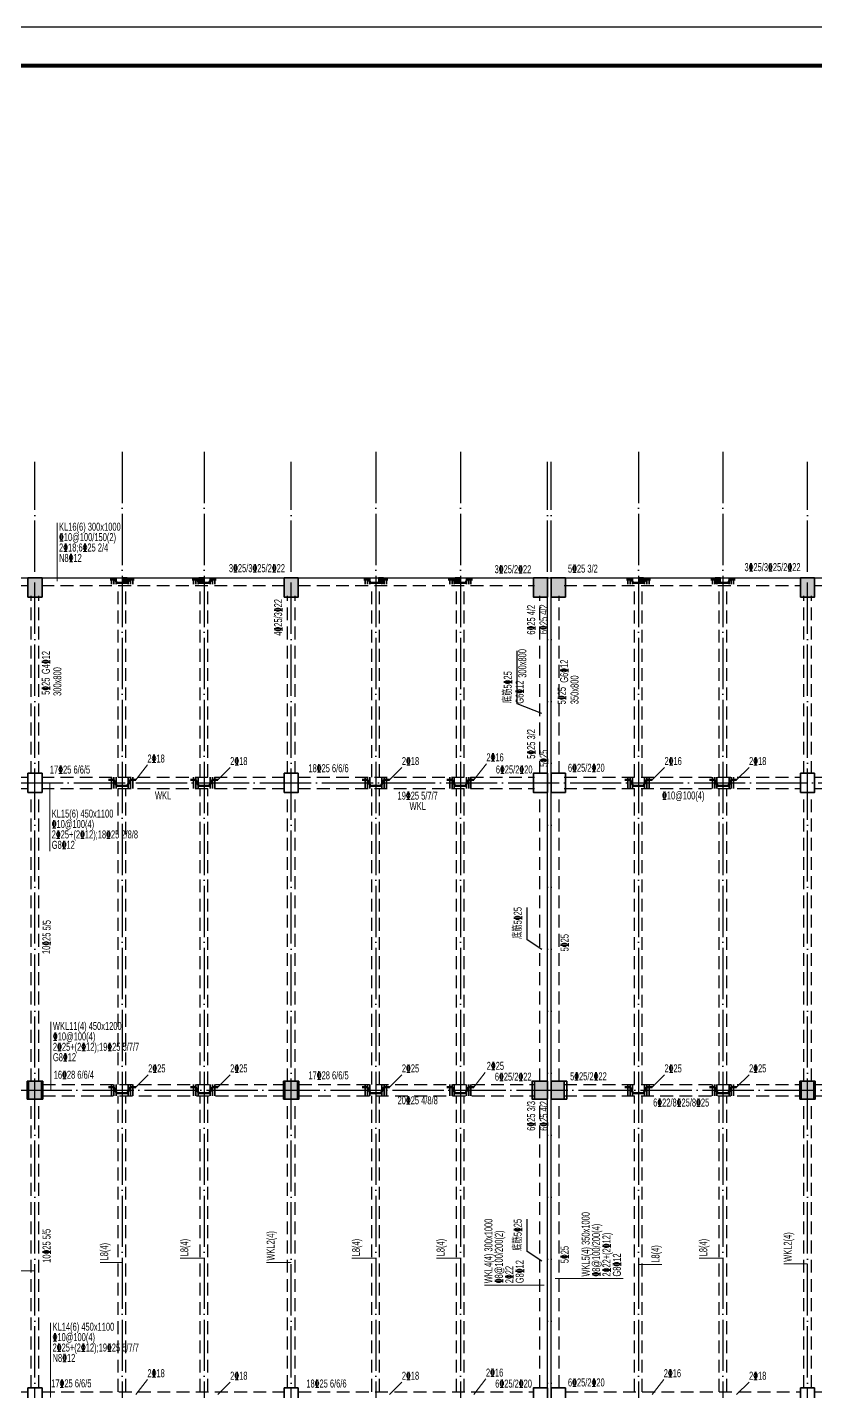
# Model space of a CAD drawing. Extents: x -695511 to 885008, y -751583 to -95266.
# Drawn here: x 702626 to 733394, y -392769 to -339496 of the extents above; entities that cross this region are included whole.
import ezdxf
from ezdxf.enums import TextEntityAlignment as Align

# ---------------------------------------------------------------- set-up
doc = ezdxf.new("R2010")
doc.units = 0
doc.header["$LTSCALE"] = 1000
doc.header["$MEASUREMENT"] = 0
doc.linetypes.add('DOTE', pattern=[2.42, 2, -0.2, 0.02, -0.2])
doc.linetypes.add('线型3', pattern=[750, 500, -250])
for name, color, linetype in [('_0', 7, 'Continuous'), ('DOTE', 1, 'Continuous'), ('GZ', 211, 'Continuous'), ('PUB_TITLE', 4, 'Continuous'), ('SEDOTE', 40, 'DOTE'), ('填充', 8, 'Continuous')]:
    doc.layers.add(name, color=color, linetype=linetype)
for name, color, linetype, lineweight in [('BEAM', 4, 'Continuous', 25), ('BEAM-DASH', 4, '线型3', 25), ('梁原位标注', 7, 'Continuous', 18), ('梁名称编号', 2, 'Continuous', 18), ('梁标注引线', 2, 'Continuous', 18), ('梁附加吊筋', 1, 'Continuous', 50), ('梁附加吊筋标注', 7, 'Continuous', 18), ('梁附加箍筋', 1, 'Continuous', 35), ('梁集中标注', 2, 'Continuous', 18), ('砼柱', 2, 'Continuous', 35)]:
    doc.layers.add(name, color=color, linetype=linetype, lineweight=lineweight)
doc.styles.add('样式 1', font='GS_TXT.shx', dxfattribs={"width": 0.7, "height": 375, "bigfont": 'yjkchn.shx'})

# ---------------------------------------------------------------- blocks, each defined once
blk = doc.blocks.new('3fmb')
at = {"layer": 'BEAM'}
for p, q in [((283774, -693258), (293274, -693258)), ((293774, -693258), (303274, -693258)), ((303774, -693258), (313024, -693258)), ((314174, -693258), (323424, -693258)), ((323924, -693258), (333424, -693258)), ((313524, -701258), (313524, -693958)), ((313674, -701258), (313674, -693958)), ((313524, -713258), (313524, -701258)), ((313674, -713258), (313674, -701258)), ((313524, -725258), (313524, -713258)), ((313674, -725258), (313674, -713258))]:
    blk.add_line(p, q, dxfattribs=at)
at = {"layer": 'BEAM-DASH', "ltscale": 0.001}
for p, q in [((283774, -693558), (293274, -693558)), ((293774, -693558), (303274, -693558)), ((296774, -701033), (296774, -693558)), ((297074, -701033), (297074, -693558)), ((299974, -701033), (299974, -693558)), ((300274, -701033), (300274, -693558)), ((303774, -693558), (313024, -693558)), ((306674, -701033), (306674, -693558)), ((306974, -701033), (306974, -693558)), ((309974, -701033), (309974, -693558)), ((310274, -701033), (310274, -693558)), ((314174, -693558), (323424, -693558)), ((316924, -701033), (316924, -693558)), ((317224, -701033), (317224, -693558)), ((320224, -701033), (320224, -693558)), ((320524, -701033), (320524, -693558)), ((323924, -693558), (333424, -693558)), ((293374, -700908), (293374, -693958)), ((293674, -700908), (293674, -693958)), ((303374, -700908), (303374, -693958)), ((303674, -700908), (303674, -693958)), ((313224, -700908), (313224, -693958)), ((313974, -700908), (313974, -693958)), ((323524, -700908), (323524, -693958)), ((323824, -700908), (323824, -693958)), ((283774, -701033), (293274, -701033)), ((293774, -701033), (303274, -701033)), ((303774, -701033), (313024, -701033)), ((314174, -701033), (323424, -701033)), ((323924, -701033), (333424, -701033)), ((283774, -701483), (293274, -701483)), ((293374, -712908), (293374, -701608)), ((293674, -712908), (293674, -701608)), ((293774, -701483), (303274, -701483)), ((296774, -713033), (296774, -701483)), ((297074, -713033), (297074, -701483)), ((299974, -713033), (299974, -701483)), ((300274, -713033), (300274, -701483)), ((303374, -712908), (303374, -701608)), ((303674, -712908), (303674, -701608)), ((303774, -701483), (313024, -701483)), ((306674, -713033), (306674, -701483)), ((306974, -713033), (306974, -701483)), ((309974, -713033), (309974, -701483)), ((310274, -713033), (310274, -701483)), ((313224, -712908), (313224, -701608)), ((313974, -712908), (313974, -701608)), ((314174, -701483), (323424, -701483)), ((316924, -713033), (316924, -701483)), ((317224, -713033), (317224, -701483)), ((320224, -713033), (320224, -701483)), ((320524, -713033), (320524, -701483)), ((323524, -712908), (323524, -701608)), ((323824, -712908), (323824, -701608)), ((323924, -701483), (333424, -701483)), ((293824, -713033), (303224, -713033)), ((303824, -713033), (313024, -713033)), ((314174, -713033), (323374, -713033)), ((323974, -713033), (333374, -713033)), ((293374, -724883), (293374, -713608)), ((293674, -724883), (293674, -713608)), ((293824, -713483), (303224, -713483)), ((296774, -725033), (296774, -713483)), ((297074, -725033), (297074, -713483)), ((299974, -725033), (299974, -713483)), ((300274, -725033), (300274, -713483)), ((303374, -724883), (303374, -713608)), ((303674, -724883), (303674, -713608)), ((303824, -713483), (313024, -713483)), ((306674, -725033), (306674, -713483)), ((306974, -725033), (306974, -713483)), ((309974, -725033), (309974, -713483)), ((310274, -725033), (310274, -713483)), ((313224, -724883), (313224, -713608)), ((313974, -724883), (313974, -713608)), ((314174, -713483), (323374, -713483)), ((316924, -725033), (316924, -713483)), ((317224, -725033), (317224, -713483)), ((320224, -725033), (320224, -713483)), ((320524, -725033), (320524, -713483)), ((323524, -724883), (323524, -713608)), ((323824, -724883), (323824, -713608)), ((323974, -713483), (333374, -713483)), ((283799, -725033), (293249, -725033)), ((293799, -725033), (303249, -725033)), ((303799, -725033), (312974, -725033)), ((314224, -725033), (323399, -725033)), ((323949, -725033), (333399, -725033))]:
    blk.add_line(p, q, dxfattribs=at)
blk = doc.blocks.new('3fcol')
at = {"layer": '填充'}
h = blk.add_hatch(color=256, dxfattribs=at)
h.dxf.hatch_style = 1
h.paths.add_polyline_path([(220760, -674397), (220210, -674397), (220210, -675147), (220760, -675147)])
h = blk.add_hatch(color=256, dxfattribs=at)
h.dxf.hatch_style = 1
h.paths.add_polyline_path([(230760, -674397), (230210, -674397), (230210, -675147), (230760, -675147)])
h = blk.add_hatch(color=256, dxfattribs=at)
h.dxf.hatch_style = 1
h.paths.add_polyline_path([(240485, -674397), (239935, -674397), (239935, -675147), (240485, -675147)])
h = blk.add_hatch(color=256, dxfattribs=at)
h.dxf.hatch_style = 1
h.paths.add_polyline_path([(241185, -674397), (240635, -674397), (240635, -675147), (241185, -675147)])
h = blk.add_hatch(color=256, dxfattribs=at)
h.dxf.hatch_style = 1
h.paths.add_polyline_path([(250910, -674397), (250360, -674397), (250360, -675147), (250910, -675147)])
h = blk.add_hatch(color=256, dxfattribs=at)
h.dxf.hatch_style = 1
h.paths.add_polyline_path([(220735, -694047), (220235, -694047), (220235, -694747), (220735, -694747)])
h = blk.add_hatch(color=256, dxfattribs=at)
h.dxf.hatch_style = 1
h.paths.add_polyline_path([(230735, -694047), (230235, -694047), (230235, -694747), (230735, -694747)])
h = blk.add_hatch(color=256, dxfattribs=at)
h.dxf.hatch_style = 1
h.paths.add_polyline_path([(240485, -694047), (239985, -694047), (239985, -694747), (240485, -694747)])
h = blk.add_hatch(color=256, dxfattribs=at)
h.dxf.hatch_style = 1
h.paths.add_polyline_path([(241135, -694047), (240635, -694047), (240635, -694747), (241135, -694747)])
h = blk.add_hatch(color=256, dxfattribs=at)
h.dxf.hatch_style = 1
h.paths.add_polyline_path([(250885, -694047), (250385, -694047), (250385, -694747), (250885, -694747)])
at = {"layer": '砼柱', "lineweight": 35}
for points in [[(220760, -674397), (220210, -674397), (220210, -675147), (220760, -675147)], [(230760, -674397), (230210, -674397), (230210, -675147), (230760, -675147)], [(240485, -674397), (239935, -674397), (239935, -675147), (240485, -675147)], [(241185, -674397), (240635, -674397), (240635, -675147), (241185, -675147)], [(250910, -674397), (250360, -674397), (250360, -675147), (250910, -675147)], [(220735, -694047), (220235, -694047), (220235, -694747), (220735, -694747)], [(230735, -694047), (230235, -694047), (230235, -694747), (230735, -694747)], [(240485, -694047), (239985, -694047), (239985, -694747), (240485, -694747)], [(241135, -694047), (240635, -694047), (240635, -694747), (241135, -694747)], [(250885, -694047), (250385, -694047), (250385, -694747), (250885, -694747)]]:
    blk.add_lwpolyline(points, close=True, dxfattribs=at)
blk = doc.blocks.new('2ft')
at = {"layer": '砼柱', "lineweight": 35}
for points in [[(32801, -878440), (32251, -878440), (32251, -879190), (32801, -879190)], [(42801, -878440), (42251, -878440), (42251, -879190), (42801, -879190)], [(52526, -878440), (51976, -878440), (51976, -879190), (52526, -879190)], [(53226, -878440), (52676, -878440), (52676, -879190), (53226, -879190)], [(62951, -878440), (62401, -878440), (62401, -879190), (62951, -879190)], [(32801, -886065), (32251, -886065), (32251, -886815), (32801, -886815)], [(42801, -886065), (42251, -886065), (42251, -886815), (42801, -886815)], [(52526, -886065), (51976, -886065), (51976, -886815), (52526, -886815)], [(53226, -886065), (52676, -886065), (52676, -886815), (53226, -886815)], [(62951, -886065), (62401, -886065), (62401, -886815), (62951, -886815)], [(32826, -898090), (32226, -898090), (32226, -898790), (32826, -898790)], [(42826, -898090), (42226, -898090), (42226, -898790), (42826, -898790)], [(52526, -898090), (51926, -898090), (51926, -898790), (52526, -898790)], [(53276, -898090), (52676, -898090), (52676, -898790), (53276, -898790)], [(62976, -898090), (62376, -898090), (62376, -898790), (62976, -898790)], [(32801, -910065), (32251, -910065), (32251, -910815), (32801, -910815)], [(42801, -910065), (42251, -910065), (42251, -910815), (42801, -910815)], [(52526, -910065), (51976, -910065), (51976, -910815), (52526, -910815)], [(53226, -910065), (52676, -910065), (52676, -910815), (53226, -910815)], [(62951, -910065), (62401, -910065), (62401, -910815), (62951, -910815)]]:
    blk.add_lwpolyline(points, close=True, dxfattribs=at)
blk = doc.blocks.new('3fgzz')
at = {"layer": 'GZ'}
h = blk.add_hatch(color=256, dxfattribs=at)
h.dxf.hatch_style = 1
h.paths.add_polyline_path([(228918.5, -678167.5), (228918.5, -677967.5), (228718.5, -677967.5), (228718.5, -678167.5)])
h = blk.add_hatch(color=256, dxfattribs=at)
h.dxf.hatch_style = 1
h.paths.add_polyline_path([(231918.5, -678167.5), (231918.5, -677967.5), (231718.5, -677967.5), (231718.5, -678167.5)])
h = blk.add_hatch(color=256, dxfattribs=at)
h.dxf.hatch_style = 1
h.paths.add_polyline_path([(238918.5, -678167.5), (238918.5, -677967.5), (238718.5, -677967.5), (238718.5, -678167.5)])
h = blk.add_hatch(color=256, dxfattribs=at)
h.dxf.hatch_style = 1
h.paths.add_polyline_path([(241918.5, -678167.5), (241918.5, -677967.5), (241718.5, -677967.5), (241718.5, -678167.5)])
h = blk.add_hatch(color=256, dxfattribs=at)
h.dxf.hatch_style = 1
h.paths.add_polyline_path([(249068.5, -678167.5), (249068.5, -677967.5), (248868.5, -677967.5), (248868.5, -678167.5)])
h = blk.add_hatch(color=256, dxfattribs=at)
h.dxf.hatch_style = 1
h.paths.add_polyline_path([(252068.5, -678167.5), (252068.5, -677967.5), (251868.5, -677967.5), (251868.5, -678167.5)])
for points in [[(228918.5, -678167.5), (228918.5, -677967.5), (228718.5, -677967.5), (228718.5, -678167.5), (228918.5, -678167.5)], [(231918.5, -678167.5), (231918.5, -677967.5), (231718.5, -677967.5), (231718.5, -678167.5), (231918.5, -678167.5)], [(238918.5, -678167.5), (238918.5, -677967.5), (238718.5, -677967.5), (238718.5, -678167.5), (238918.5, -678167.5)], [(241918.5, -678167.5), (241918.5, -677967.5), (241718.5, -677967.5), (241718.5, -678167.5), (241918.5, -678167.5)], [(249068.5, -678167.5), (249068.5, -677967.5), (248868.5, -677967.5), (248868.5, -678167.5), (249068.5, -678167.5)], [(252068.5, -678167.5), (252068.5, -677967.5), (251868.5, -677967.5), (251868.5, -678167.5), (252068.5, -678167.5)]]:
    blk.add_lwpolyline(points, dxfattribs=at)

msp = doc.modelspace()

# ---------------------------------------------------------------- linework, layer by layer
at = {"layer": '_0'}
for points in [[(722703.1, -366290.3), (721743.6, -365914.3), (721743.6, -363838.8)], [(722703.1, -375498.3), (722132.1, -375122.3), (722132.1, -373859.3)], [(722703.1, -387674.3), (722132.1, -387298.3), (722132.1, -386035.3)]]:
    msp.add_lwpolyline(points, dxfattribs=at)
at = {"layer": 'DOTE', "linetype": 'DOTE'}
for p, q in [((702925.9, -401894.3), (702925.9, -356467.3)), ((712925.9, -401894.3), (712925.9, -356467.3)), ((722925.9, -401894.3), (722925.9, -356467.3)), ((723075.9, -401894.3), (723075.9, -356467.3)), ((733075.9, -401894.3), (733075.9, -356467.3)), ((665725.9, -360994.3), (779925.9, -360994.3)), ((665725.9, -368994.3), (779925.9, -368994.3)), ((680581.5, -380994.3), (779925.9, -380994.3))]:
    msp.add_line(p, q, dxfattribs=at)
at = {"layer": 'PUB_TITLE'}
msp.add_lwpolyline([(648468.2, -428595.5), (806118.2, -428595.5), (806118.2, -339495.5), (648468.2, -339495.5)], close=True, dxfattribs=at)
at = {"layer": 'PUB_TITLE', "const_width": 150}
msp.add_lwpolyline([(652218.2, -427095.5), (804618.2, -427095.5), (804618.2, -340995.5), (652218.2, -340995.5)], close=True, dxfattribs=at)
at = {"layer": 'SEDOTE', "linetype": 'DOTE'}
for p, q in [((706325.9, -356077), (706325.9, -402052.5)), ((709525.9, -356077), (709525.9, -402052.5)), ((716225.9, -356077), (716225.9, -402052.5)), ((719525.9, -356077), (719525.9, -402052.5)), ((726475.9, -356077), (726475.9, -402052.5)), ((729775.9, -356077), (729775.9, -402052.5))]:
    msp.add_line(p, q, dxfattribs=at)
at = {"layer": '梁标注引线', "color": 6, "lineweight": 18}
for p, q in [((703789.4, -361119.3), (703789.4, -358838.9)), ((703503.9, -368994.3), (703503.9, -371665.9)), ((703550, -380994.3), (703550, -378333.4)), ((712925.9, -387726.4), (711965.6, -387726.4)), ((733075.9, -387773.7), (732147.1, -387773.7)), ((702925.9, -388047.9), (700784.1, -388047.9)), ((723225.9, -388348.9), (725884.3, -388348.9)), ((722800.9, -388608.4), (720465.8, -388608.4)), ((703537.7, -392994.3), (703537.7, -390075.1))]:
    msp.add_line(p, q, dxfattribs=at)
at = {"layer": '梁标注引线', "color": 3, "lineweight": 18}
for p, q in [((706333.9, -387719), (705469.5, -387719)), ((709525.9, -387559), (708597.1, -387559)), ((716225.9, -387559), (715297.1, -387559)), ((719525.9, -387559), (718597.1, -387559)), ((726475.9, -387808.2), (727390.8, -387808.2)), ((729775.9, -387559), (728847.1, -387559))]:
    msp.add_line(p, q, dxfattribs=at)
at = {"layer": '梁附加吊筋', "lineweight": 50}
for points in [[(705853.8, -361056.8), (706053.8, -361056.8), (706125.9, -361181.8), (706525.9, -361181.8), (706598.1, -361056.8), (706798.1, -361056.8)], [(709053.8, -361056.8), (709253.8, -361056.8), (709325.9, -361181.8), (709725.9, -361181.8), (709798.1, -361056.8), (709998.1, -361056.8)], [(715753.8, -361056.8), (715953.8, -361056.8), (716025.9, -361181.8), (716425.9, -361181.8), (716498.1, -361056.8), (716698.1, -361056.8)], [(719053.8, -361056.8), (719253.8, -361056.8), (719325.9, -361181.8), (719725.9, -361181.8), (719798.1, -361056.8), (719998.1, -361056.8)], [(726003.8, -361056.8), (726203.8, -361056.8), (726275.9, -361181.8), (726675.9, -361181.8), (726748.1, -361056.8), (726948.1, -361056.8)], [(729303.8, -361056.8), (729503.8, -361056.8), (729575.9, -361181.8), (729975.9, -361181.8), (730048.1, -361056.8), (730248.1, -361056.8)], [(705796, -368881.8), (705996, -368881.8), (706125.9, -369106.8), (706525.9, -369106.8), (706655.8, -368881.8), (706855.8, -368881.8)], [(708996, -368881.8), (709196, -368881.8), (709325.9, -369106.8), (709725.9, -369106.8), (709855.8, -368881.8), (710055.8, -368881.8)], [(715696, -368881.8), (715896, -368881.8), (716025.9, -369106.8), (716425.9, -369106.8), (716555.8, -368881.8), (716755.8, -368881.8)], [(718996, -368881.8), (719196, -368881.8), (719325.9, -369106.8), (719725.9, -369106.8), (719855.8, -368881.8), (720055.8, -368881.8)], [(725946, -368881.8), (726146, -368881.8), (726275.9, -369106.8), (726675.9, -369106.8), (726805.8, -368881.8), (727005.8, -368881.8)], [(729246, -368881.8), (729446, -368881.8), (729575.9, -369106.8), (729975.9, -369106.8), (730105.8, -368881.8), (730305.8, -368881.8)], [(705796, -380881.8), (705996, -380881.8), (706125.9, -381106.8), (706525.9, -381106.8), (706655.8, -380881.8), (706855.8, -380881.8)], [(708996, -380881.8), (709196, -380881.8), (709325.9, -381106.8), (709725.9, -381106.8), (709855.8, -380881.8), (710055.8, -380881.8)], [(715696, -380881.8), (715896, -380881.8), (716025.9, -381106.8), (716425.9, -381106.8), (716555.8, -380881.8), (716755.8, -380881.8)], [(718996, -380881.8), (719196, -380881.8), (719325.9, -381106.8), (719725.9, -381106.8), (719855.8, -380881.8), (720055.8, -380881.8)], [(725946, -380881.8), (726146, -380881.8), (726275.9, -381106.8), (726675.9, -381106.8), (726805.8, -380881.8), (727005.8, -380881.8)], [(729246, -380881.8), (729446, -380881.8), (729575.9, -381106.8), (729975.9, -381106.8), (730105.8, -380881.8), (730305.8, -380881.8)]]:
    msp.add_lwpolyline(points, dxfattribs=at)
at = {"layer": '梁附加吊筋标注', "lineweight": 18}
for p, q in [((706855.8, -368881.8), (707314.1, -368296.8)), ((710055.8, -368881.8), (710543.3, -368394.3)), ((716755.8, -368881.8), (717243.3, -368394.3)), ((720055.8, -368881.8), (720543.3, -368249.6)), ((727005.8, -368881.8), (727493.3, -368394.3)), ((730305.8, -368881.8), (730793.3, -368394.3)), ((720055.8, -380881.8), (720489.6, -380303.4)), ((706855.8, -380881.8), (707343.3, -380394.3)), ((710055.8, -380881.8), (710543.3, -380394.3)), ((716755.8, -380881.8), (717243.3, -380394.3)), ((727005.8, -380881.8), (727493.3, -380394.3)), ((730305.8, -380881.8), (730793.3, -380394.3)), ((706855.8, -392881.8), (707314.1, -392296.8)), ((710055.8, -392881.8), (710543.3, -392394.3)), ((716755.8, -392881.8), (717243.3, -392394.3)), ((720055.8, -392881.8), (720525.2, -392272.3)), ((727005.8, -392881.8), (727464.1, -392296.8)), ((730305.8, -392881.8), (730793.3, -392394.3))]:
    msp.add_line(p, q, dxfattribs=at)
at = {"layer": '梁附加箍筋', "lineweight": 35}
for p, q in [((705913.4, -361244.3), (705913.4, -360994.3)), ((706000.9, -361244.3), (706000.9, -360994.3)), ((706088.4, -361244.3), (706088.4, -360994.3)), ((706563.4, -361244.3), (706563.4, -360994.3)), ((706650.9, -361244.3), (706650.9, -360994.3)), ((706738.4, -361244.3), (706738.4, -360994.3)), ((709113.4, -361244.3), (709113.4, -360994.3)), ((709200.9, -361244.3), (709200.9, -360994.3)), ((709288.4, -361244.3), (709288.4, -360994.3)), ((709763.4, -361244.3), (709763.4, -360994.3)), ((709850.9, -361244.3), (709850.9, -360994.3)), ((709938.4, -361244.3), (709938.4, -360994.3)), ((715813.4, -361244.3), (715813.4, -360994.3)), ((715900.9, -361244.3), (715900.9, -360994.3)), ((715988.4, -361244.3), (715988.4, -360994.3)), ((716463.4, -361244.3), (716463.4, -360994.3)), ((716550.9, -361244.3), (716550.9, -360994.3)), ((716638.4, -361244.3), (716638.4, -360994.3)), ((719113.4, -361244.3), (719113.4, -360994.3)), ((719200.9, -361244.3), (719200.9, -360994.3)), ((719288.4, -361244.3), (719288.4, -360994.3)), ((719763.4, -361244.3), (719763.4, -360994.3)), ((719850.9, -361244.3), (719850.9, -360994.3)), ((719938.4, -361244.3), (719938.4, -360994.3)), ((726063.4, -361244.3), (726063.4, -360994.3)), ((726150.9, -361244.3), (726150.9, -360994.3)), ((726238.4, -361244.3), (726238.4, -360994.3)), ((726713.4, -361244.3), (726713.4, -360994.3)), ((726800.9, -361244.3), (726800.9, -360994.3)), ((726888.4, -361244.3), (726888.4, -360994.3)), ((729363.4, -361244.3), (729363.4, -360994.3)), ((729450.9, -361244.3), (729450.9, -360994.3)), ((729538.4, -361244.3), (729538.4, -360994.3)), ((730013.4, -361244.3), (730013.4, -360994.3)), ((730100.9, -361244.3), (730100.9, -360994.3)), ((730188.4, -361244.3), (730188.4, -360994.3)), ((705913.4, -369219.3), (705913.4, -368769.3)), ((706000.9, -369219.3), (706000.9, -368769.3)), ((706088.4, -369219.3), (706088.4, -368769.3)), ((706563.4, -369219.3), (706563.4, -368769.3)), ((706650.9, -369219.3), (706650.9, -368769.3)), ((706738.4, -369219.3), (706738.4, -368769.3)), ((709113.4, -369219.3), (709113.4, -368769.3)), ((709200.9, -369219.3), (709200.9, -368769.3)), ((709288.4, -369219.3), (709288.4, -368769.3)), ((709763.4, -369219.3), (709763.4, -368769.3)), ((709850.9, -369219.3), (709850.9, -368769.3)), ((709938.4, -369219.3), (709938.4, -368769.3)), ((715813.4, -369219.3), (715813.4, -368769.3)), ((715900.9, -369219.3), (715900.9, -368769.3)), ((715988.4, -369219.3), (715988.4, -368769.3)), ((716463.4, -369219.3), (716463.4, -368769.3)), ((716550.9, -369219.3), (716550.9, -368769.3)), ((716638.4, -369219.3), (716638.4, -368769.3)), ((719113.4, -369219.3), (719113.4, -368769.3)), ((719200.9, -369219.3), (719200.9, -368769.3)), ((719288.4, -369219.3), (719288.4, -368769.3)), ((719763.4, -369219.3), (719763.4, -368769.3)), ((719850.9, -369219.3), (719850.9, -368769.3)), ((719938.4, -369219.3), (719938.4, -368769.3)), ((726063.4, -369219.3), (726063.4, -368769.3)), ((726150.9, -369219.3), (726150.9, -368769.3)), ((726238.4, -369219.3), (726238.4, -368769.3)), ((726713.4, -369219.3), (726713.4, -368769.3)), ((726800.9, -369219.3), (726800.9, -368769.3)), ((726888.4, -369219.3), (726888.4, -368769.3)), ((729363.4, -369219.3), (729363.4, -368769.3)), ((729450.9, -369219.3), (729450.9, -368769.3)), ((729538.4, -369219.3), (729538.4, -368769.3)), ((730013.4, -369219.3), (730013.4, -368769.3)), ((730100.9, -369219.3), (730100.9, -368769.3)), ((730188.4, -369219.3), (730188.4, -368769.3)), ((705913.4, -381219.3), (705913.4, -380769.3)), ((706000.9, -381219.3), (706000.9, -380769.3)), ((706088.4, -381219.3), (706088.4, -380769.3)), ((706563.4, -381219.3), (706563.4, -380769.3)), ((706650.9, -381219.3), (706650.9, -380769.3)), ((706738.4, -381219.3), (706738.4, -380769.3)), ((709113.4, -381219.3), (709113.4, -380769.3)), ((709200.9, -381219.3), (709200.9, -380769.3)), ((709288.4, -381219.3), (709288.4, -380769.3)), ((709763.4, -381219.3), (709763.4, -380769.3)), ((709850.9, -381219.3), (709850.9, -380769.3)), ((709938.4, -381219.3), (709938.4, -380769.3)), ((715813.4, -381219.3), (715813.4, -380769.3)), ((715900.9, -381219.3), (715900.9, -380769.3)), ((715988.4, -381219.3), (715988.4, -380769.3)), ((716463.4, -381219.3), (716463.4, -380769.3)), ((716550.9, -381219.3), (716550.9, -380769.3)), ((716638.4, -381219.3), (716638.4, -380769.3)), ((719113.4, -381219.3), (719113.4, -380769.3)), ((719200.9, -381219.3), (719200.9, -380769.3)), ((719288.4, -381219.3), (719288.4, -380769.3)), ((719763.4, -381219.3), (719763.4, -380769.3)), ((719850.9, -381219.3), (719850.9, -380769.3)), ((719938.4, -381219.3), (719938.4, -380769.3)), ((726063.4, -381219.3), (726063.4, -380769.3)), ((726150.9, -381219.3), (726150.9, -380769.3)), ((726238.4, -381219.3), (726238.4, -380769.3)), ((726713.4, -381219.3), (726713.4, -380769.3)), ((726800.9, -381219.3), (726800.9, -380769.3)), ((726888.4, -381219.3), (726888.4, -380769.3)), ((729363.4, -381219.3), (729363.4, -380769.3)), ((729450.9, -381219.3), (729450.9, -380769.3)), ((729538.4, -381219.3), (729538.4, -380769.3)), ((730013.4, -381219.3), (730013.4, -380769.3)), ((730100.9, -381219.3), (730100.9, -380769.3)), ((730188.4, -381219.3), (730188.4, -380769.3))]:
    msp.add_line(p, q, dxfattribs=at)

# ---------------------------------------------------------------- block references
for name, p in [('3fmb', (409401.9, 332263.8)), ('3fcol', (482440.6, 313402.2)), ('2ft', (670400.2, 517445.3))]:
    msp.add_blockref(name, p)
at = {"layer": 'GZ', "color": 2}
msp.add_blockref('3fgzz', (477607.4, 316973.2), dxfattribs=at)

# ---------------------------------------------------------------- texts
at = {"layer": '梁原位标注', "style": '样式 1', "width": 0.7}
for s, p in [('3%%13225/3%%13225/2%%13222', (712682.3, -360864.2)), ('3%%13225/2%%13222', (722294, -360905.6)), ('3%%13225/3%%13225/2%%13222', (732803.1, -360824.3)), ('17%%13225 6/6/5', (705078.5, -368727.3)), ('18%%13225 6/6/6', (715166.2, -368674.9)), ('6%%13225/2%%13220', (722342.3, -368723.1)), ('16%%13228 6/6/4', (705228.6, -380641.8)), ('17%%13228 6/6/5', (715167.9, -380666.4)), ('6%%13225/2%%13222', (722304.5, -380718.6)), ('17%%13225 6/6/5', (705130, -392692.5)), ('18%%13225 6/6/6', (715085.8, -392699.2)), ('6%%13225/2%%13220', (722319.8, -392702.9))]:
    msp.add_text(s, height=312.5, dxfattribs=at).set_placement(p, align=Align.BOTTOM_RIGHT)
for s, p in [('5%%13225 3/2', (723725.9, -360881.8)), ('6%%13225/2%%13220', (723725.9, -368656.8)), ('5%%13225/2%%13222', (723807.3, -380704.8)), ('6%%13225/2%%13220', (723725.9, -392656.8))]:
    msp.add_text(s, height=312.5, dxfattribs=at).set_placement(p, align=Align.BOTTOM_LEFT)
for s, p in [('4%%13225/3%%13222', (712663.4, -361819.3)), ('5%%13225 3/2', (722538.4, -366896.2)), ('5%%13225', (723028.4, -367698.7)), ('6%%13225 3/3', (722538.4, -381419.3)), ('6%%13225 4/2', (723031.9, -381419.3))]:
    msp.add_text(s, height=312.5, rotation=90, dxfattribs=at).set_placement(p, align=Align.BOTTOM_RIGHT)
for p in [(722538.4, -363209.8), (723020.4, -363190.3)]:
    msp.add_text('6%%13225 4/2', height=312.5, rotation=90, dxfattribs=at).set_placement(p, align=Align.BOTTOM_LEFT)
for s, rotation, p in [('300x800', 90, (721787.7, -364332.3)), ('G4%%13212', 90, (703193.4, -364299.8)), ('G6%%13212', 90, (723419.4, -364636.3)), ('5%%13225 ', 90, (703188.4, -365181.8)), ('300x800', 90, (703642.2, -365040.3)), ('350x800', 90, (723825.7, -365363.8)), ('10%%13225 5/5', 88.5679, (703216.8, -375012.4)), ('5%%13225', 90, (723438.4, -375238)), ('10%%13225 5/5', 90, (703221.4, -387072.8)), ('5%%13225', 90, (723438.4, -387414))]:
    msp.add_text(s, height=312.5, rotation=rotation, dxfattribs=at).set_placement(p, align=Align.TOP_CENTER)
for s, p in [('底筋5%%13225', (721626.1, -365259.8)), ('G6%%13212', (722089.6, -365453.8)), ('5%%13225', (723736.1, -365593.3)), ('底筋5%%13225', (722014.6, -374467.8)), ('底筋5%%13225', (722014.6, -386643.8))]:
    msp.add_text(s, height=312.5, rotation=90, dxfattribs=at).set_placement(p, align=Align.BOTTOM_CENTER)
for s, p in [('WKL', (707925.9, -369331.8)), ('19%%13225 5/7/7', (717861.3, -369339.7)), ('%%13210@100(4)', (728225.9, -369331.8)), ('WKL', (717861.3, -369745.9)), ('20%%13225 4/8/8', (717861.6, -381235.2)), ('6%%13222/8%%13225/8%%13225', (728143.5, -381321.6))]:
    msp.add_text(s, height=312.5, dxfattribs=at).set_placement(p, align=Align.TOP_CENTER)
at = {"layer": '梁名称编号', "color": 6, "style": '样式 1', "width": 0.7}
for s, p in [('KL16(6) 300x1000', (703864.4, -358838.9)), ('WKL11(4) 450x1200', (703625, -378333.4)), ('KL14(6) 450x1100', (703612.7, -390075.1))]:
    msp.add_text(s, height=312.5, dxfattribs=at).set_placement(p, align=Align.TOP_LEFT)
msp.add_text('KL15(6) 450x1100', height=312.5, dxfattribs=at).set_placement((703578.9, -370447.1), align=Align.BOTTOM_LEFT)
for s, p in [('WKL4(4) 300x1000', (720465.8, -388533.4)), ('WKL2(4)', (711965.6, -387651.4)), ('WKL2(4)', (732147.1, -387698.7))]:
    msp.add_text(s, height=312.5, rotation=90, dxfattribs=at).set_placement(p, align=Align.TOP_LEFT)
msp.add_text('WKL5(4) 350x1000', height=312.5, rotation=90, dxfattribs=at).set_placement((724665.6, -388273.9), align=Align.BOTTOM_LEFT)
at = {"layer": '梁名称编号', "color": 3, "style": '样式 1', "width": 0.7}
for p in [(705469.5, -387644), (708597.1, -387484), (715297.1, -387484), (718597.1, -387484), (728847.1, -387484)]:
    msp.add_text('L8(4)', height=312.5, rotation=90, dxfattribs=at).set_placement(p, align=Align.TOP_LEFT)
msp.add_text('L8(4)', height=312.5, rotation=90, dxfattribs=at).set_placement((727390.8, -387733.2), align=Align.BOTTOM_LEFT)
at = {"layer": '梁附加吊筋标注', "style": '样式 1', "width": 0.7}
for s, p in [('2%%13218', (707314.1, -368296.8)), ('2%%13218', (710543.3, -368394.3)), ('2%%13218', (717243.3, -368394.3)), ('2%%13216', (720543.3, -368249.6)), ('2%%13216', (727493.3, -368394.3)), ('2%%13218', (730793.3, -368394.3)), ('2%%13225', (707343.3, -380394.3)), ('2%%13225', (710543.3, -380394.3)), ('2%%13225', (717243.3, -380394.3)), ('2%%13225', (720555.7, -380295.1)), ('2%%13225', (727493.3, -380394.3)), ('2%%13225', (730793.3, -380394.3)), ('2%%13218', (707314.1, -392296.8)), ('2%%13218', (710543.3, -392394.3)), ('2%%13218', (717243.3, -392394.3)), ('2%%13216', (720525.2, -392272.3)), ('2%%13216', (727464.1, -392296.8)), ('2%%13218', (730793.3, -392394.3))]:
    msp.add_text(s, height=312.5, dxfattribs=at).set_placement(p, align=Align.BOTTOM_LEFT)
at = {"layer": '梁集中标注', "color": 6, "style": '样式 1', "width": 0.7}
for s, p in [('%%13210@100/150(2)', (703864.4, -359245.2)), ('2%%13218;6%%13225 2/4', (703864.4, -359651.4)), ('N8%%13212', (703864.4, -360057.7)), ('%%13210@100(4)', (703625, -378739.7)), ('2%%13225+(2%%13212);19%%13225 5/7/7', (703625, -379145.9)), ('G8%%13212', (703625, -379552.2)), ('%%13210@100(4)', (703612.7, -390481.3)), ('2%%13225+(2%%13212);19%%13225 5/7/7', (703612.7, -390887.6)), ('N8%%13212', (703612.7, -391293.8))]:
    msp.add_text(s, height=312.5, dxfattribs=at).set_placement(p, align=Align.TOP_LEFT)
for s, p in [('%%13210@100(4)', (703578.9, -370853.4)), ('2%%13225+(2%%13212);18%%13225 2/8/8', (703578.9, -371259.6)), ('G8%%13212', (703578.9, -371665.9))]:
    msp.add_text(s, height=312.5, dxfattribs=at).set_placement(p, align=Align.BOTTOM_LEFT)
for s, p in [('%%1328@100/200(4)', (725071.8, -388273.9)), ('2%%13222+(2%%13212)', (725478.1, -388273.9)), ('G8%%13212', (725884.3, -388273.9))]:
    msp.add_text(s, height=312.5, rotation=90, dxfattribs=at).set_placement(p, align=Align.BOTTOM_LEFT)
for s, p in [('%%1328@100/200(2)', (720872.1, -388533.4)), ('G8%%13212', (721684.6, -388533.4)), ('2%%13222', (721278.3, -388533.4))]:
    msp.add_text(s, height=312.5, rotation=90, dxfattribs=at).set_placement(p, align=Align.TOP_LEFT)

doc.saveas('drawing.dxf')
